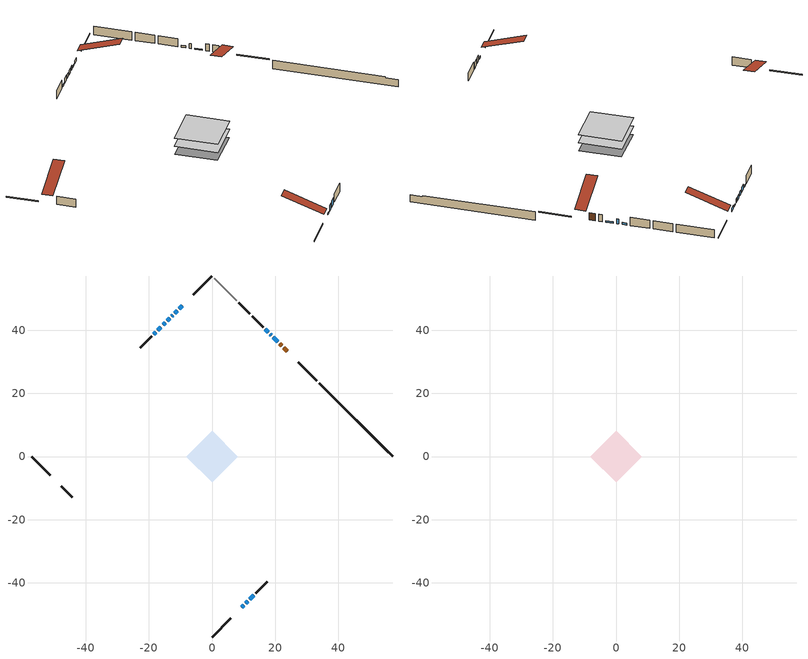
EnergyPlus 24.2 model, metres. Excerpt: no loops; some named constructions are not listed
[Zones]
conditioned space
 floor outside (Floor1 construction): -0.96,0 0,0.96 0.96,0 0,-0.96 z0.31
 floor adiabatic (AdiabaticFloorConstruction): -8.13,0 0,8.13 8.13,0 0,-8.13 z0.31
 floor foundation (Slab1 construction): -7.89,0 0,7.89 7.89,0 0,-7.89 z-2.13
 wall outside (RimJoist1 construction): 0,-57.18 5.98,-51.2 / -57.18,0 -51.2,-5.98 / 0,57.18 -5.98,51.2 / 33.25,23.93 27.27,29.91 z0.31:0.61
 wall outside (AdiabaticWallConstruction 1): 23.87,33.32 22.75,34.43 z0.31:2.34
 wall outside (AdiabaticWallConstruction): 9.38,-47.8 9.99,-47.19 / -17.86,39.33 -18.47,38.71 z0.31:0.77; -9.38,47.8 -10.42,46.76 z0.31:1.28; 10.65,-46.54 11.33,-45.85 / 11.99,-45.2 13.25,-43.94 z0.31:2.09; 20.81,36.37 19.44,37.74 / -11.08,46.11 -11.76,45.42 z0.31:0.67; -12.42,44.77 -12.72,44.47 z0.31:1.53; 18.79,38.4 18.46,38.72 z0.31:1.73; 17.81,39.38 16.94,40.24 z0.31:0.92; -13.37,43.81 -14.2,42.99 z0.31:1.43; -14.85,42.33 -15.5,41.68 z0.31:1.48; -16.16,41.03 -17.2,39.98 z0.31:1.78
 wall outside (Wall1 construction): 13.9,-43.28 17.51,-39.68 / -47.8,-9.38 -44.2,-12.99 / -19.13,38.06 -22.73,34.46 / 16.29,40.9 12.68,44.5 z0.31:2.75
 wall foundation (FoundationWall1 construction): 33.91,23.28,-2.13 33.91,23.28,0.31 54.86,2.33,0.31 54.86,2.33,0 57.18,0,0 57.18,0,-2.13
 wall othersidecoefficients (AdiabaticWallConstruction 1): 22.1,35.09 21.47,35.72 z0.31:2.34
 wall othersidecoefficients (Wall2 construction): 12.03,45.16 8.45,48.73 z0.31:2.75
 wall adiabatic (Wall3 construction): 7.79,49.39 0.66,56.53 z0.31:2.75
 window (WindowConstruction 9): 9.38,-47.8 9.99,-47.19 z0.31:0.77
 window (WindowConstruction 6): -9.38,47.8 -10.42,46.76 z0.31:1.28
 window (WindowConstruction 7): 10.65,-46.53 11.33,-45.85 z0.31:2.09
 window (WindowConstruction 8): 11.99,-45.19 13.25,-43.94 z0.31:2.09
 window (WindowConstruction 11): 20.81,36.37 19.44,37.74 z0.31:0.67
 window (WindowConstruction 12): -11.08,46.1 -11.76,45.42 z0.31:0.67
 window (WindowConstruction 10): -12.42,44.76 -12.72,44.47 z0.31:1.53
 window (WindowConstruction): 18.79,38.4 18.46,38.72 z0.31:1.73
 window (WindowConstruction 1): 17.81,39.38 16.95,40.24 z0.31:0.92
 window (WindowConstruction 2): -13.37,43.81 -14.2,42.99 z0.31:1.43
 window (WindowConstruction 3): -14.86,42.33 -15.5,41.68 z0.31:1.48
 window (WindowConstruction 4): -16.16,41.02 -17.2,39.98 z0.31:1.78
 window (WindowConstruction 5): -17.86,39.33 -18.47,38.72 z0.31:0.77
 door (Door): 23.87,33.32 22.75,34.43 z0.31:2.34
 door inside (Door 1): 22.1,35.09 21.47,35.72 z0.31:2.34
 ceiling adiabatic (AdiabaticFloorConstruction): 0,-8.13 8.13,0 0,8.13 -8.13,0 z0.31
attic - vented
 floor to conditioned space (Floor2 construction Reversed): -8.13,0 0,8.13 8.13,0 0,-8.13 z2.75
 roof outside (Roof1 construction): 8.73,-48.46,2.75 0.8,-40.54,6.48 -1.28,-42.63,6.48 6.64,-50.55,2.75; -48.46,-8.73,2.75 -40.54,-0.8,6.48 -42.63,1.28,6.48 -50.55,-6.64,2.75; -8.73,48.46,2.75 -0.8,40.54,6.48 1.28,42.63,6.48 -6.64,50.55,2.75; 24.53,32.66,2.75 16.6,24.74,6.48 18.69,22.65,6.48 26.61,30.57,2.75
[Material] Roughness=Rough; Thermal Absorptance=0.9
Name | Thickness {m} | Conductivity {W/m-K} | Density {kg/m3} | Specific Heat {J/kg-K} | Solar Absorptance | Visible Absorptance
ceiling loosefill ins | 0.169333 | 0.0480833 | 16.02 | 1046.75 | 0.7 | 0.7
ceiling stud and cavity | 0.1397 | 0.508562 | 65.682 | 1177.47 | 0.7 | 0.7
gypsum board | 0.0127 | 0.160291 | 801 | 837.4 | 0.6 | 0.6
[Construction]
Floor2 construction: ceiling loosefill ins, ceiling stud and cavity, gypsum board
[EnergyManagementSystem:Program]
other_non_freezing_space_Temperature_Program: Set other_non_freezing_space_temp_sch = 0.0; Set other_non_freezing_space_temp_sch = other_non_freezing_space_temp_sch + (oa_temp * 1.0); If other_non_freezing_space_temp_sch < 4.444444444444445; Set other_non_freezing_space_temp_sch = 4.444444444444445; EndIf
total_airflows_program: Set total_infil_flow_rate = 0; Set total_mechvent_flow_rate = 0; Set total_natvent_flow_rate = 0; Set total_whf_flow_rate = 0; Set total_infil_flow_rate = total_infil_flow_rate + (infil_program_Qinf * 1); Set total_mechvent_flow_rate = total_mechvent_flow_rate + (infil_program_Qfan * 1); Set total_natvent_flow_rate = total_natvent_flow_rate + (natural_vent_program_Qnv * 1); Set total_whf_flow_rate = total_whf_flow_rate + (natural_vent_program_Qwhf * 1)
total_loads_program: Set loads_htg_tot = 0; Set loads_clg_tot = 0; If htg_load_cond > 0; Set loads_htg_tot = loads_htg_tot + (htg_load_cond - clg_load_cond) * 1.0; EndIf; Set loads_htg_tot = (@Max loads_htg_tot 0); If clg_load_cond > 0; Set loads_clg_tot = loads_clg_tot + (clg_load_cond - htg_load_cond) * 1.0; EndIf; Set loads_clg_tot = (@Max loads_clg_tot 0)
unit_heater_supply_fan_1_disaggregate_program: Set unit_heater_supply_fan_1_primary_htg = 0; If unit_heater_htg_coil_1_s > 0; Set unit_heater_supply_fan_1_primary_htg = unit_heater_supply_fan_1_s; EndIf
unit_heater_supply_fan_disaggregate_program: Set unit_heater_supply_fan_primary_htg = 0; If unit_heater_htg_coil_s > 0; Set unit_heater_supply_fan_primary_htg = unit_heater_supply_fan_s; EndIf
unmet_hours_program: Set htg_unmet_hours = 0; Set clg_unmet_hours = 0; Set unit_htg_unmet_hours = 0; If ((DayOfYear >= 1) && (DayOfYear <= 365)); Set unit_htg_unmet_hours = unit_htg_unmet_hours + conditioned_space_htg_unmet_s; If unit_htg_unmet_hours > htg_unmet_hours; Set htg_unmet_hours = unit_htg_unmet_hours; EndIf; EndIf; Set unit_clg_unmet_hours = 0; If ((DayOfYear >= 1) && (DayOfYear <= 365)); Set unit_clg_unmet_hours = unit_clg_unmet_hours + conditioned_space_clg_unmet_s; If unit_clg_unmet_hours > clg_unmet_hours; Set clg_unmet_hours = unit_clg_unmet_hours; EndIf; EndIf
water_heater_EC_adj: If WarmupFlag == 0; Set dhw_e_cons = water_heater_energy + water_heater_on_cycle_parasitic + water_heater_off_cycle_parasitic; Set water_heater_ec_adj_act = 0.0 * dhw_e_cons / 1; EndIf
[EnergyManagementSystem:ProgramCallingManager]
central_ac_and_furnace_supply_fan_disaggregate_program_calling_manager: EndOfSystemTimestepBeforeHVACReporting; central_ac_and_furnace_supply_fan_disaggregate_program
central_ac_and_furnace_supply_fan_disaggregate_program_calling_manager 1: EndOfSystemTimestepBeforeHVACReporting; central_ac_and_furnace_supply_fan_disaggregate_program_1
component_loads_program_calling_manager: EndOfZoneTimestepAfterZoneReporting; component_loads_program
fridge_schedule_program_calling_manager: BeginZoneTimestepAfterInitHeatBalance; fridge_schedule_program
infil_program_calling_manager: BeginZoneTimestepAfterInitHeatBalance; infil_program
natural_vent_program_calling_manager: BeginZoneTimestepAfterInitHeatBalance; natural_vent_program
other_non_freezing_space_Temperature_Program_calling_manager: EndOfSystemTimestepAfterHVACReporting; other_non_freezing_space_Temperature_Program
total_airflows_program_calling_manager: EndOfZoneTimestepAfterZoneReporting; total_airflows_program
total_loads_program_calling_manager: EndOfZoneTimestepAfterZoneReporting; total_loads_program
unit_heater_supply_fan_1_disaggregate_program_calling_manager: EndOfSystemTimestepBeforeHVACReporting; unit_heater_supply_fan_1_disaggregate_program
unit_heater_supply_fan_disaggregate_program_calling_manager: EndOfSystemTimestepBeforeHVACReporting; unit_heater_supply_fan_disaggregate_program
unmet_hours_program_calling_manager: EndOfZoneTimestepBeforeZoneReporting; unmet_hours_program
water_heater_EC_adj_ProgramManager: EndOfSystemTimestepBeforeHVACReporting; water_heater_EC_adj
[EnergyManagementSystem:OutputVariable] Type of Data in Variable=Summed
Name | EMS Variable | Update Frequency | EMS Program or Subroutine | Units
central ac and furnace supply fan disaggregate clg | central_ac_and_furnace_supply_fan_clg | SystemTimestep | central_ac_and_furnace_supply_fan_disaggregate_program | J
central ac and furnace supply fan disaggregate htg primary | central_ac_and_furnace_supply_fan_primary_htg | SystemTimestep | central_ac_and_furnace_supply_fan_disaggregate_program_1 | J
unit heater supply fan 1 disaggregate htg primary | unit_heater_supply_fan_1_primary_htg | SystemTimestep | unit_heater_supply_fan_1_disaggregate_program | J
unit heater supply fan disaggregate htg primary | unit_heater_supply_fan_primary_htg | SystemTimestep | unit_heater_supply_fan_disaggregate_program | J
loads_htg_tot_peakload_outvar; loads_htg_tot_annual_outvar; Energy Management System Output Variable 1; Energy Management System Output Variable 45 | loads_htg_tot | ZoneTimestep | total_loads_program | J
loads_clg_tot_peakload_outvar; loads_clg_tot_annual_outvar; Energy Management System Output Variable 2; Energy Management System Output Variable 46 | loads_clg_tot | ZoneTimestep | total_loads_program | J
htg_unmet_hours_annual_outvar; Energy Management System Output Variable 3 | htg_unmet_hours | ZoneTimestep | unmet_hours_program | hr
clg_unmet_hours_annual_outvar; Energy Management System Output Variable 4 | clg_unmet_hours | ZoneTimestep | unmet_hours_program | hr
loads_htg_roofs_annual_outvar; Energy Management System Output Variable 5 | loads_htg_roofs | ZoneTimestep | component_loads_program | J
loads_htg_ceilings_annual_outvar; Energy Management System Output Variable 6 | loads_htg_ceilings | ZoneTimestep | component_loads_program | J
loads_htg_walls_annual_outvar; Energy Management System Output Variable 7 | loads_htg_walls | ZoneTimestep | component_loads_program | J
loads_htg_rim_joists_annual_outvar; Energy Management System Output Variable 8 | loads_htg_rim_joists | ZoneTimestep | component_loads_program | J
loads_htg_foundation_walls_annual_outvar; Energy Management System Output Variable 9 | loads_htg_foundation_walls | ZoneTimestep | component_loads_program | J
loads_htg_doors_annual_outvar; Energy Management System Output Variable 10 | loads_htg_doors | ZoneTimestep | component_loads_program | J
loads_htg_windows_conduction_annual_outvar; Energy Management System Output Variable 11 | loads_htg_windows_conduction | ZoneTimestep | component_loads_program | J
loads_htg_windows_solar_annual_outvar; Energy Management System Output Variable 12 | loads_htg_windows_solar | ZoneTimestep | component_loads_program | J
loads_htg_skylights_conduction_annual_outvar; Energy Management System Output Variable 13 | loads_htg_skylights_conduction | ZoneTimestep | component_loads_program | J
loads_htg_skylights_solar_annual_outvar; Energy Management System Output Variable 14 | loads_htg_skylights_solar | ZoneTimestep | component_loads_program | J
loads_htg_floors_annual_outvar; Energy Management System Output Variable 15 | loads_htg_floors | ZoneTimestep | component_loads_program | J
loads_htg_slabs_annual_outvar; Energy Management System Output Variable 16 | loads_htg_slabs | ZoneTimestep | component_loads_program | J
loads_htg_internal_mass_annual_outvar; Energy Management System Output Variable 17 | loads_htg_internal_mass | ZoneTimestep | component_loads_program | J
loads_htg_infil_annual_outvar; Energy Management System Output Variable 18 | loads_htg_infil | ZoneTimestep | component_loads_program | J
loads_htg_natvent_annual_outvar; Energy Management System Output Variable 19 | loads_htg_natvent | ZoneTimestep | component_loads_program | J
loads_htg_mechvent_annual_outvar; Energy Management System Output Variable 20 | loads_htg_mechvent | ZoneTimestep | component_loads_program | J
loads_htg_whf_annual_outvar; Energy Management System Output Variable 21 | loads_htg_whf | ZoneTimestep | component_loads_program | J
loads_htg_ducts_annual_outvar; Energy Management System Output Variable 22 | loads_htg_ducts | ZoneTimestep | component_loads_program | J
loads_htg_intgains_annual_outvar; Energy Management System Output Variable 23 | loads_htg_intgains | ZoneTimestep | component_loads_program | J
loads_htg_lighting_annual_outvar; Energy Management System Output Variable 24 | loads_htg_lighting | ZoneTimestep | component_loads_program | J
loads_clg_roofs_annual_outvar; Energy Management System Output Variable 25 | loads_clg_roofs | ZoneTimestep | component_loads_program | J
loads_clg_ceilings_annual_outvar; Energy Management System Output Variable 26 | loads_clg_ceilings | ZoneTimestep | component_loads_program | J
loads_clg_walls_annual_outvar; Energy Management System Output Variable 27 | loads_clg_walls | ZoneTimestep | component_loads_program | J
loads_clg_rim_joists_annual_outvar; Energy Management System Output Variable 28 | loads_clg_rim_joists | ZoneTimestep | component_loads_program | J
loads_clg_foundation_walls_annual_outvar; Energy Management System Output Variable 29 | loads_clg_foundation_walls | ZoneTimestep | component_loads_program | J
loads_clg_doors_annual_outvar; Energy Management System Output Variable 30 | loads_clg_doors | ZoneTimestep | component_loads_program | J
loads_clg_windows_conduction_annual_outvar; Energy Management System Output Variable 31 | loads_clg_windows_conduction | ZoneTimestep | component_loads_program | J
loads_clg_windows_solar_annual_outvar; Energy Management System Output Variable 32 | loads_clg_windows_solar | ZoneTimestep | component_loads_program | J
loads_clg_skylights_conduction_annual_outvar; Energy Management System Output Variable 33 | loads_clg_skylights_conduction | ZoneTimestep | component_loads_program | J
loads_clg_skylights_solar_annual_outvar; Energy Management System Output Variable 34 | loads_clg_skylights_solar | ZoneTimestep | component_loads_program | J
loads_clg_floors_annual_outvar; Energy Management System Output Variable 35 | loads_clg_floors | ZoneTimestep | component_loads_program | J
loads_clg_slabs_annual_outvar; Energy Management System Output Variable 36 | loads_clg_slabs | ZoneTimestep | component_loads_program | J
loads_clg_internal_mass_annual_outvar; Energy Management System Output Variable 37 | loads_clg_internal_mass | ZoneTimestep | component_loads_program | J
loads_clg_infil_annual_outvar; Energy Management System Output Variable 38 | loads_clg_infil | ZoneTimestep | component_loads_program | J
loads_clg_natvent_annual_outvar; Energy Management System Output Variable 39 | loads_clg_natvent | ZoneTimestep | component_loads_program | J
loads_clg_mechvent_annual_outvar; Energy Management System Output Variable 40 | loads_clg_mechvent | ZoneTimestep | component_loads_program | J
loads_clg_whf_annual_outvar; Energy Management System Output Variable 41 | loads_clg_whf | ZoneTimestep | component_loads_program | J
loads_clg_ducts_annual_outvar; Energy Management System Output Variable 42 | loads_clg_ducts | ZoneTimestep | component_loads_program | J
loads_clg_intgains_annual_outvar; Energy Management System Output Variable 43 | loads_clg_intgains | ZoneTimestep | component_loads_program | J
loads_clg_lighting_annual_outvar; Energy Management System Output Variable 44 | loads_clg_lighting | ZoneTimestep | component_loads_program | J
[Schedule:Day:Interval]
interior lighting schedule day: No, 01:00, 0.108182, 04:00, 0.0901515, 05:00, 0.0991667, 06:00, 0.162273, 07:00, 0.270455, 08:00, 0.342576, 10:00, 0.369621, 11:00, 0.351591, 12:00, 0.333561, 13:00, 0.324545, 14:00, 0.31553, 15:00, 0.333561, 16:00, 0.369621, 17:00, 0.450758, 18:00, 0.585985, 19:00, 0.775303, 20:00, 0.955606, 21:00, 0.991667, 22:00, 0.712197, 23:00, 0.360606, 24:00, 0.162273
interior lighting schedule day 1: No, 01:00, 0.100909, 04:00, 0.0840909, 05:00, 0.0925, 06:00, 0.151364, 07:00, 0.252273, 08:00, 0.319545, 10:00, 0.344773, 11:00, 0.327955, 12:00, 0.311136, 13:00, 0.302727, 14:00, 0.294318, 15:00, 0.311136, 16:00, 0.344773, 17:00, 0.420455, 18:00, 0.546591, 19:00, 0.723182, 20:00, 0.891364, 21:00, 0.925, 22:00, 0.664318, 23:00, 0.336364, 24:00, 0.151364
interior lighting schedule day 2: No, 01:00, 0.0927273, 04:00, 0.0772727, 05:00, 0.085, 06:00, 0.139091, 07:00, 0.231818, 08:00, 0.293636, 10:00, 0.316818, 11:00, 0.301364, 12:00, 0.285909, 13:00, 0.278182, 14:00, 0.270455, 15:00, 0.285909, 16:00, 0.316818, 17:00, 0.386364, 18:00, 0.502273, 19:00, 0.664545, 20:00, 0.819091, 21:00, 0.85, 22:00, 0.610455, 23:00, 0.309091, 24:00, 0.139091
interior lighting schedule day 3: No, 01:00, 0.0845455, 04:00, 0.0704545, 05:00, 0.0775, 06:00, 0.126818, 07:00, 0.211364, 08:00, 0.267727, 10:00, 0.288864, 11:00, 0.274773, 12:00, 0.260682, 13:00, 0.253636, 14:00, 0.246591, 15:00, 0.260682, 16:00, 0.288864, 17:00, 0.352273, 18:00, 0.457955, 19:00, 0.605909, 20:00, 0.746818, 21:00, 0.775, 22:00, 0.556591, 23:00, 0.281818, 24:00, 0.126818
interior lighting schedule day 4: No, 01:00, 0.0763636, 04:00, 0.0636364, 05:00, 0.07, 06:00, 0.114545, 07:00, 0.190909, 08:00, 0.241818, 10:00, 0.260909, 11:00, 0.248182, 12:00, 0.235455, 13:00, 0.229091, 14:00, 0.222727, 15:00, 0.235455, 16:00, 0.260909, 17:00, 0.318182, 18:00, 0.413636, 19:00, 0.547273, 20:00, 0.674545, 21:00, 0.7, 22:00, 0.502727, 23:00, 0.254545, 24:00, 0.114545
interior lighting schedule day 5: No, 01:00, 0.0727273, 04:00, 0.0606061, 05:00, 0.0666667, 06:00, 0.109091, 07:00, 0.181818, 08:00, 0.230303, 10:00, 0.248485, 11:00, 0.236364, 12:00, 0.224242, 13:00, 0.218182, 14:00, 0.212121, 15:00, 0.224242, 16:00, 0.248485, 17:00, 0.30303, 18:00, 0.393939, 19:00, 0.521212, 20:00, 0.642424, 21:00, 0.666667, 22:00, 0.478788, 23:00, 0.242424, 24:00, 0.109091
interior lighting schedule day 6: No, 01:00, 0.0745455, 04:00, 0.0621212, 05:00, 0.0683333, 06:00, 0.111818, 07:00, 0.186364, 08:00, 0.236061, 10:00, 0.254697, 11:00, 0.242273, 12:00, 0.229848, 13:00, 0.223636, 14:00, 0.217424, 15:00, 0.229848, 16:00, 0.254697, 17:00, 0.310606, 18:00, 0.403788, 19:00, 0.534242, 20:00, 0.658485, 21:00, 0.683333, 22:00, 0.490758, 23:00, 0.248485, 24:00, 0.111818
interior lighting schedule day 7: No, 01:00, 0.08, 04:00, 0.0666667, 05:00, 0.0733333, 06:00, 0.12, 07:00, 0.2, 08:00, 0.253333, 10:00, 0.273333, 11:00, 0.26, 12:00, 0.246667, 13:00, 0.24, 14:00, 0.233333, 15:00, 0.246667, 16:00, 0.273333, 17:00, 0.333333, 18:00, 0.433333, 19:00, 0.573333, 20:00, 0.706667, 21:00, 0.733333, 22:00, 0.526667, 23:00, 0.266667, 24:00, 0.12
interior lighting schedule day 8: No, 01:00, 0.0890909, 04:00, 0.0742424, 05:00, 0.0816667, 06:00, 0.133636, 07:00, 0.222727, 08:00, 0.282121, 10:00, 0.304394, 11:00, 0.289545, 12:00, 0.274697, 13:00, 0.267273, 14:00, 0.259848, 15:00, 0.274697, 16:00, 0.304394, 17:00, 0.371212, 18:00, 0.482576, 19:00, 0.638485, 20:00, 0.78697, 21:00, 0.816667, 22:00, 0.586515, 23:00, 0.29697, 24:00, 0.133636
interior lighting schedule day 9: No, 01:00, 0.0972727, 04:00, 0.0810606, 05:00, 0.0891667, 06:00, 0.145909, 07:00, 0.243182, 08:00, 0.30803, 10:00, 0.332348, 11:00, 0.316136, 12:00, 0.299924, 13:00, 0.291818, 14:00, 0.283712, 15:00, 0.299924, 16:00, 0.332348, 17:00, 0.405303, 18:00, 0.526894, 19:00, 0.697121, 20:00, 0.859242, 21:00, 0.891667, 22:00, 0.640379, 23:00, 0.324242, 24:00, 0.145909
interior lighting schedule day 10: No, 01:00, 0.105455, 04:00, 0.0878788, 05:00, 0.0966667, 06:00, 0.158182, 07:00, 0.263636, 08:00, 0.333939, 10:00, 0.360303, 11:00, 0.342727, 12:00, 0.325152, 13:00, 0.316364, 14:00, 0.307576, 15:00, 0.325152, 16:00, 0.360303, 17:00, 0.439394, 18:00, 0.571212, 19:00, 0.755758, 20:00, 0.931515, 21:00, 0.966667, 22:00, 0.694242, 23:00, 0.351515, 24:00, 0.158182
interior lighting schedule day 11: No, 01:00, 0.109091, 04:00, 0.0909091, 05:00, 0.1, 06:00, 0.163636, 07:00, 0.272727, 08:00, 0.345455, 10:00, 0.372727, 11:00, 0.354545, 12:00, 0.336364, 13:00, 0.327273, 14:00, 0.318182, 15:00, 0.336364, 16:00, 0.372727, 17:00, 0.454545, 18:00, 0.590909, 19:00, 0.781818, 20:00, 0.963636, 21:00, 1, 22:00, 0.718182, 23:00, 0.363636, 24:00, 0.163636
interior lighting schedule default day; occupants schedule default day; clothes dryer schedule default day; cooking range schedule default day; mech vent bath fan 0 schedule default day; mech vent bath fan 1 schedule default day; mech vent range fan 0 schedule default day; misc plug loads schedule default day; general water use schedule default day; clothes dryer exhaust 0 schedule default day; cooling season schedule day; cooling season schedule day 2; cooling season schedule default day; exterior lighting schedule default day; natural vent schedule default day: No, 24:00, 0
occupants schedule day: No, 05:00, 0.426829, 06:00, 0.719512, 07:00, 1, 08:00, 0.670732, 09:00, 0.329268, 14:00, 0.170732, 15:00, 0.231707, 16:00, 0.329268, 17:00, 0.5, 18:00, 0.670732, 19:00, 0.829268, 21:00, 1, 22:00, 0.853659, 23:00, 0.646341, 24:00, 0.426829
clothes dryer schedule day; clothes dryer exhaust 0 schedule day: No, 01:00, 0.123457, 02:00, 0.0740741, 03:00, 0.0493827, 04:00, 0.0246914, 05:00, 0.0493827, 06:00, 0.0740741, 07:00, 0.197531, 08:00, 0.395062, 09:00, 0.592593, 10:00, 0.839506, 11:00, 0.962963, 12:00, 1, 13:00, 0.91358, 14:00, 0.82716, 15:00, 0.716049, 16:00, 0.753086, 17:00, 0.679012, 18:00, 0.666667, 20:00, 0.62963, 21:00, 0.641975, 22:00, 0.666667, 23:00, 0.54321, 24:00, 0.296296
cooking range schedule day: No, 05:00, 0.0597015, 06:00, 0.11194, 07:00, 0.171642, 08:00, 0.291045, 11:00, 0.343284, 12:00, 0.402985, 13:00, 0.462687, 14:00, 0.343284, 15:00, 0.291045, 16:00, 0.402985, 17:00, 0.567164, 18:00, 1, 19:00, 0.850746, 20:00, 0.432836, 21:00, 0.291045, 22:00, 0.231343, 23:00, 0.171642, 24:00, 0.11194
mech vent bath fan 0 schedule day; mech vent bath fan 1 schedule day: No, 07:00, 0, 08:00, 1, 09:00, 0.2, 24:00, 0
mech vent range fan 0 schedule day: No, 18:00, 0, 19:00, 1, 20:00, 0.2, 24:00, 0
misc plug loads schedule day: No, 06:00, 0.705882, 07:00, 0.745098, 08:00, 0.803922, 15:00, 0.823529, 16:00, 0.862745, 17:00, 0.921569, 18:00, 0.980392, 19:00, 1, 20:00, 0.980392, 21:00, 0.941176, 22:00, 0.862745, 23:00, 0.784314, 24:00, 0.72549
general water use schedule day: No, 01:00, 0.315068, 03:00, 0.287671, 04:00, 0.342466, 05:00, 0.369863, 06:00, 0.520548, 07:00, 0.60274, 08:00, 0.534247, 10:00, 0.506849, 11:00, 0.465753, 14:00, 0.479452, 15:00, 0.534247, 16:00, 0.589041, 17:00, 0.69863, 18:00, 0.876712, 19:00, 0.890411, 20:00, 0.986301, 21:00, 1, 22:00, 0.863014, 23:00, 0.616438, 24:00, 0.465753
cooling season schedule day 1: No, 24:00, 1
exterior lighting schedule day: No, 01:00, 0.566667, 03:00, 0.524167, 05:00, 0.495833, 06:00, 0.5525, 07:00, 0.623333, 08:00, 0.580833, 09:00, 0.439167, 10:00, 0.354167, 12:00, 0.34, 13:00, 0.354167, 14:00, 0.396667, 15:00, 0.425, 16:00, 0.495833, 17:00, 0.623333, 18:00, 0.793333, 19:00, 0.906667, 20:00, 0.963333, 21:00, 0.991667, 22:00, 0.920833, 23:00, 0.793333, 24:00, 0.665833
exterior lighting schedule day 1: No, 01:00, 0.528571, 03:00, 0.488929, 05:00, 0.4625, 06:00, 0.515357, 07:00, 0.581429, 08:00, 0.541786, 09:00, 0.409643, 10:00, 0.330357, 12:00, 0.317143, 13:00, 0.330357, 14:00, 0.37, 15:00, 0.396429, 16:00, 0.4625, 17:00, 0.581429, 18:00, 0.74, 19:00, 0.845714, 20:00, 0.898571, 21:00, 0.925, 22:00, 0.858929, 23:00, 0.74, 24:00, 0.621071
exterior lighting schedule day 10: No, 01:00, 0.552381, 03:00, 0.510952, 05:00, 0.483333, 06:00, 0.538571, 07:00, 0.607619, 08:00, 0.56619, 09:00, 0.428095, 10:00, 0.345238, 12:00, 0.331429, 13:00, 0.345238, 14:00, 0.386667, 15:00, 0.414286, 16:00, 0.483333, 17:00, 0.607619, 18:00, 0.773333, 19:00, 0.88381, 20:00, 0.939048, 21:00, 0.966667, 22:00, 0.897619, 23:00, 0.773333, 24:00, 0.649048
exterior lighting schedule day 11: No, 01:00, 0.571429, 03:00, 0.528571, 05:00, 0.5, 06:00, 0.557143, 07:00, 0.628571, 08:00, 0.585714, 09:00, 0.442857, 10:00, 0.357143, 12:00, 0.342857, 13:00, 0.357143, 14:00, 0.4, 15:00, 0.428571, 16:00, 0.5, 17:00, 0.628571, 18:00, 0.8, 19:00, 0.914286, 20:00, 0.971429, 21:00, 1, 22:00, 0.928571, 23:00, 0.8, 24:00, 0.671429
exterior lighting schedule day 2: No, 01:00, 0.485714, 03:00, 0.449286, 05:00, 0.425, 06:00, 0.473571, 07:00, 0.534286, 08:00, 0.497857, 09:00, 0.376429, 10:00, 0.303571, 12:00, 0.291429, 13:00, 0.303571, 14:00, 0.34, 15:00, 0.364286, 16:00, 0.425, 17:00, 0.534286, 18:00, 0.68, 19:00, 0.777143, 20:00, 0.825714, 21:00, 0.85, 22:00, 0.789286, 23:00, 0.68, 24:00, 0.570714
exterior lighting schedule day 3: No, 01:00, 0.442857, 03:00, 0.409643, 05:00, 0.3875, 06:00, 0.431786, 07:00, 0.487143, 08:00, 0.453929, 09:00, 0.343214, 10:00, 0.276786, 12:00, 0.265714, 13:00, 0.276786, 14:00, 0.31, 15:00, 0.332143, 16:00, 0.3875, 17:00, 0.487143, 18:00, 0.62, 19:00, 0.708571, 20:00, 0.752857, 21:00, 0.775, 22:00, 0.719643, 23:00, 0.62, 24:00, 0.520357
exterior lighting schedule day 4: No, 01:00, 0.4, 03:00, 0.37, 05:00, 0.35, 06:00, 0.39, 07:00, 0.44, 08:00, 0.41, 09:00, 0.31, 10:00, 0.25, 12:00, 0.24, 13:00, 0.25, 14:00, 0.28, 15:00, 0.3, 16:00, 0.35, 17:00, 0.44, 18:00, 0.56, 19:00, 0.64, 20:00, 0.68, 21:00, 0.7, 22:00, 0.65, 23:00, 0.56, 24:00, 0.47
exterior lighting schedule day 5: No, 01:00, 0.380952, 03:00, 0.352381, 05:00, 0.333333, 06:00, 0.371429, 07:00, 0.419048, 08:00, 0.390476, 09:00, 0.295238, 10:00, 0.238095, 12:00, 0.228571, 13:00, 0.238095, 14:00, 0.266667, 15:00, 0.285714, 16:00, 0.333333, 17:00, 0.419048, 18:00, 0.533333, 19:00, 0.609524, 20:00, 0.647619, 21:00, 0.666667, 22:00, 0.619048, 23:00, 0.533333, 24:00, 0.447619
exterior lighting schedule day 6: No, 01:00, 0.390476, 03:00, 0.36119, 05:00, 0.341667, 06:00, 0.380714, 07:00, 0.429524, 08:00, 0.400238, 09:00, 0.302619, 10:00, 0.244048, 12:00, 0.234286, 13:00, 0.244048, 14:00, 0.273333, 15:00, 0.292857, 16:00, 0.341667, 17:00, 0.429524, 18:00, 0.546667, 19:00, 0.624762, 20:00, 0.66381, 21:00, 0.683333, 22:00, 0.634524, 23:00, 0.546667, 24:00, 0.45881
exterior lighting schedule day 7: No, 01:00, 0.419048, 03:00, 0.387619, 05:00, 0.366667, 06:00, 0.408571, 07:00, 0.460952, 08:00, 0.429524, 09:00, 0.324762, 10:00, 0.261905, 12:00, 0.251429, 13:00, 0.261905, 14:00, 0.293333, 15:00, 0.314286, 16:00, 0.366667, 17:00, 0.460952, 18:00, 0.586667, 19:00, 0.670476, 20:00, 0.712381, 21:00, 0.733333, 22:00, 0.680952, 23:00, 0.586667, 24:00, 0.492381
exterior lighting schedule day 8: No, 01:00, 0.466667, 03:00, 0.431667, 05:00, 0.408333, 06:00, 0.455, 07:00, 0.513333, 08:00, 0.478333, 09:00, 0.361667, 10:00, 0.291667, 12:00, 0.28, 13:00, 0.291667, 14:00, 0.326667, 15:00, 0.35, 16:00, 0.408333, 17:00, 0.513333, 18:00, 0.653333, 19:00, 0.746667, 20:00, 0.793333, 21:00, 0.816667, 22:00, 0.758333, 23:00, 0.653333, 24:00, 0.548333
exterior lighting schedule day 9: No, 01:00, 0.509524, 03:00, 0.47131, 05:00, 0.445833, 06:00, 0.496786, 07:00, 0.560476, 08:00, 0.522262, 09:00, 0.394881, 10:00, 0.318452, 12:00, 0.305714, 13:00, 0.318452, 14:00, 0.356667, 15:00, 0.382143, 16:00, 0.445833, 17:00, 0.560476, 18:00, 0.713333, 19:00, 0.815238, 20:00, 0.86619, 21:00, 0.891667, 22:00, 0.827976, 23:00, 0.713333, 24:00, 0.59869
[Schedule:Week:Daily]
clothes dryer exhaust 0 schedule Week Rule - Jan1-Dec31: clothes dryer exhaust 0 schedule day, clothes dryer exhaust 0 schedule day, clothes dryer exhaust 0 schedule day, clothes dryer exhaust 0 schedule day, clothes dryer exhaust 0 schedule day, clothes dryer exhaust 0 schedule day, clothes dryer exhaust 0 schedule day, clothes dryer exhaust 0 schedule default day, clothes dryer exhaust 0 schedule default day, clothes dryer exhaust 0 schedule default day, clothes dryer exhaust 0 schedule default day, clothes dryer exhaust 0 schedule default day
cooling season schedule Week Rule - Jan1-May26: cooling season schedule day, cooling season schedule day, cooling season schedule day, cooling season schedule day, cooling season schedule day, cooling season schedule day, cooling season schedule day, cooling season schedule default day, cooling season schedule default day, cooling season schedule default day, cooling season schedule default day, cooling season schedule default day
cooling season schedule Week Rule - May27-Jun2: cooling season schedule day, cooling season schedule day, cooling season schedule day, cooling season schedule day, cooling season schedule day, cooling season schedule day 1, cooling season schedule day 1, cooling season schedule default day, cooling season schedule default day, cooling season schedule default day, cooling season schedule default day, cooling season schedule default day
cooling season schedule Week Rule - Jun3-Aug25: cooling season schedule day 1, cooling season schedule day 1, cooling season schedule day 1, cooling season schedule day 1, cooling season schedule day 1, cooling season schedule day 1, cooling season schedule day 1, cooling season schedule default day, cooling season schedule default day, cooling season schedule default day, cooling season schedule default day, cooling season schedule default day
cooling season schedule Week Rule - Aug26-Sep1: cooling season schedule day 1, cooling season schedule day 1, cooling season schedule day 1, cooling season schedule day 1, cooling season schedule day 1, cooling season schedule day 1, cooling season schedule day 2, cooling season schedule default day, cooling season schedule default day, cooling season schedule default day, cooling season schedule default day, cooling season schedule default day
cooling season schedule Week Rule - Sep2-Dec31: cooling season schedule day 2, cooling season schedule day 2, cooling season schedule day 2, cooling season schedule day 2, cooling season schedule day 2, cooling season schedule day 2, cooling season schedule day 2, cooling season schedule default day, cooling season schedule default day, cooling season schedule default day, cooling season schedule default day, cooling season schedule default day
exterior lighting schedule Week Rule - Sep30-Oct6: exterior lighting schedule day 8, exterior lighting schedule day 9, exterior lighting schedule day 9, exterior lighting schedule day 9, exterior lighting schedule day 9, exterior lighting schedule day 9, exterior lighting schedule day 9, exterior lighting schedule default day, exterior lighting schedule default day, exterior lighting schedule default day, exterior lighting schedule default day, exterior lighting schedule default day
exterior lighting schedule Week Rule - Oct7-Oct27: exterior lighting schedule day 9, exterior lighting schedule day 9, exterior lighting schedule day 9, exterior lighting schedule day 9, exterior lighting schedule day 9, exterior lighting schedule day 9, exterior lighting schedule day 9, exterior lighting schedule default day, exterior lighting schedule default day, exterior lighting schedule default day, exterior lighting schedule default day, exterior lighting schedule default day
exterior lighting schedule Week Rule - Oct28-Nov3: exterior lighting schedule day 9, exterior lighting schedule day 9, exterior lighting schedule day 9, exterior lighting schedule day 9, exterior lighting schedule day 10, exterior lighting schedule day 10, exterior lighting schedule day 10, exterior lighting schedule default day, exterior lighting schedule default day, exterior lighting schedule default day, exterior lighting schedule default day, exterior lighting schedule default day
exterior lighting schedule Week Rule - Nov4-Nov24: exterior lighting schedule day 10, exterior lighting schedule day 10, exterior lighting schedule day 10, exterior lighting schedule day 10, exterior lighting schedule day 10, exterior lighting schedule day 10, exterior lighting schedule day 10, exterior lighting schedule default day, exterior lighting schedule default day, exterior lighting schedule default day, exterior lighting schedule default day, exterior lighting schedule default day
exterior lighting schedule Week Rule - Nov25-Dec1: exterior lighting schedule day 10, exterior lighting schedule day 10, exterior lighting schedule day 10, exterior lighting schedule day 10, exterior lighting schedule day 10, exterior lighting schedule day 10, exterior lighting schedule day 11, exterior lighting schedule default day, exterior lighting schedule default day, exterior lighting schedule default day, exterior lighting schedule default day, exterior lighting schedule default day
exterior lighting schedule Week Rule - Dec2-Dec31: exterior lighting schedule day 11, exterior lighting schedule day 11, exterior lighting schedule day 11, exterior lighting schedule day 11, exterior lighting schedule day 11, exterior lighting schedule day 11, exterior lighting schedule day 11, exterior lighting schedule default day, exterior lighting schedule default day, exterior lighting schedule default day, exterior lighting schedule default day, exterior lighting schedule default day
natural vent schedule Week Rule - Jan1-Dec31: natural vent schedule default day, natural vent schedule default day, natural vent schedule default day, natural vent schedule default day, natural vent schedule default day, natural vent schedule default day, natural vent schedule default day, natural vent schedule default day, natural vent schedule default day, natural vent schedule default day, natural vent schedule default day, natural vent schedule default day
[Schedule:Year]
clothes dryer exhaust 0 schedule: clothes dryer exhaust 0 schedule Week Rule - Jan1-Dec31, 1, 1, 12, 31
cooling season schedule: cooling season schedule Week Rule - Jan1-May26, 1, 1, 5, 26, cooling season schedule Week Rule - May27-Jun2, 5, 27, 6, 2, cooling season schedule Week Rule - Jun3-Aug25, 6, 3, 8, 25, cooling season schedule Week Rule - Aug26-Sep1, 8, 26, 9, 1, cooling season schedule Week Rule - Sep2-Dec31, 9, 2, 12, 31
natural vent schedule: natural vent schedule Week Rule - Jan1-Dec31, 1, 1, 12, 31
